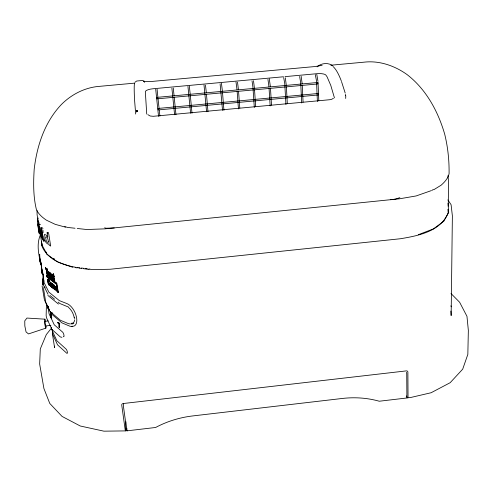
<?xml version="1.0" encoding="UTF-8"?>
<svg xmlns="http://www.w3.org/2000/svg" width="493" height="493" viewBox="0 0 493 493"><rect width="100%" height="100%" fill="white"/><g stroke="black" fill="none" stroke-linecap="round" stroke-linejoin="round"><path stroke-width="0.74" d="M54.581 346.117L54.569 347.577L52.363 333.49L52.4 329.718M50.354 273.874C49.645 273.442 51.74 275.686 50.545 273.763M50.89 284.079C51.642 282.779 49.75 283.333 50.483 283.099C51.629 284.288 49.226 283.913 50.298 285.57A1.306 0.407 72.6 0 0 50.477 286.076A1.232 0.382 72.6 0 0 50.804 286.63L51.321 286.538L51.457 287.074C52.529 287.807 51.697 281.922 50.113 282.193M448.26 206.166L448.544 181.954L448.008 175.551M41.954 271.976L42.306 273.664L41.874 271.255L42.269 272.185L41.991 272.728L41.652 271.298L42.028 272.099M54.218 286.088L54.723 288.602M42.102 271.409L41.942 271.316M46.459 303.688L46.145 315.619L46.49 317.683L51.66 328.93M57.046 290.42L56.578 289.878L57.046 290.42C56.35 293.452 53.953 285.065 56.073 286.809C58.186 294.346 56.794 284.701 55.481 286.815M52.381 284.658L52.628 288.004L52.203 287.666L51.469 283.167L52.079 283.413L51.975 284.134L51.469 283.167M71.873 326.243A12.405 6.477 64.4 0 0 76.44 316.937A12.405 6.477 64.4 0 0 67.079 303.651L59.394 300.644L48.881 292.152L43.846 282.101L43.908 280.566M406.743 373.398L406.904 397.98L379.265 401.228C367.267 397.833 354.603 397.031 342.234 398.467L192.695 415.938C179.772 417.46 167.109 421.342 155.622 427.48L126.911 430.851L126.88 428.374M43.131 282.082L43.045 284.258L43.137 278.958M125.962 421.798L125.629 430.241A3.876 0.32 85.2 0 1 125.093 429.224L121.746 405.092A1.608 1.35 18.1 0 1 121.863 404.389L121.925 404.285A1.639 1.411 -3 0 1 123.176 403.533L406.312 370.89A1.596 1.356 -24.2 0 1 407.884 372.098L408.025 396.064A3.759 0.832 81.3 0 1 407.039 397.284L406.337 395.922M42.725 282.779L43.076 274.096M42.755 285.145L43.02 278.619M57.502 261.956L47.069 254.339L42.096 245.231L42.158 243.727M37.671 219.126L37.819 221.548C36.716 222.781 38.898 229.948 38.855 232.067L38.916 230.742M41.646 241.213L41.48 244.966C46.471 258.973 61.871 264.889 75.398 267.218M41.671 269.77L41.997 271.107L41.338 267.711L41.646 268.543M123.447 403.36L123.342 405.659L126.793 430.679M345.685 98.477L345.784 95.802M39.674 255.787L39.754 254.302M49.929 275.655L49.762 276.265C45.941 274.792 48.875 267.44 49.922 275.119M48.098 272.044C48.961 270.737 50.169 275.273 49.553 276.333M47.759 279.556C48.074 277.282 50.526 281.873 48.98 281.478L48.24 280.012M42.38 273.455L41.96 272.302M156.959 97.984L156.903 97.374L157.057 98.853L317.825 83.952L317.856 83.077L317.665 82.491L157.674 97.306M50.73 314.941L50.773 313.838L51.352 315.612L50.656 314.633L50.742 315.6C51.864 315.033 52.036 320.592 51.204 317.369M50.742 315.6L51.494 318.577L50.471 313.856L51.112 315.668M57.237 290.858C56.516 291.899 55.764 289.354 55.684 288.713M45.707 325.756L45.14 324.141L45.048 321.362L48.148 320.925M51.975 284.134C53.429 282.933 53.213 288.824 53.885 288.762C53.608 288.3 53.527 282.92 52.184 284.073M41.652 266.38L41.665 266.892M59.129 324.548L59.296 323.956L57.854 322.453L57.977 323.248L59.296 323.956M59.061 324.024L58.803 326.181L59.351 327.414L59.715 323.556L58.088 322.385M51.512 317.757L51.143 316.038L51.463 317.702M51.272 317.812L50.816 315.483M40.58 234.495C33.777 249.427 43.538 266.738 43.846 282.101M40.192 261.758L40.303 262.738L40.574 262.159M134.953 82.276L136.69 81.018L142.711 80.47L144.683 81.388M51.457 328.11L46.305 334.599L40.297 348.952L39.656 364.025L43.908 388.502L49.768 403.434L62.056 416.412L80.285 426.007L103.918 431.172L125.481 430.9M317.104 66.857C321.288 62.993 328.936 62.118 333.28 66.352M53.484 273.874L53.096 275.223L52.954 274.318L53.484 273.874L54.039 275.716C54.84 277.257 53.121 276.265 54.199 276.684M48.357 279.962L49.004 283.962A1.122 0.351 72.7 0 0 49.392 284.307L49.516 283.327L49.183 284.369A1.122 0.351 72.7 0 1 48.795 284.023C47.692 282.816 47.895 277.812 49.189 281.411L49.583 281.46M53.145 259.478L54.212 258.375M51.457 286.643L51.13 286.673M322.108 65.347L315.274 66.518L152.238 81.413L143.469 81.573L144.492 81.721L143.839 81.536L144.708 82.245M333.447 98.273L331.641 99.321L329.799 99.709L153.286 116.299L150.211 116.009L147.832 114.635M431.923 190.403L433.181 189.559M433.723 189.762L441.118 185.208C444.661 182.071 447.884 178.565 449.074 173.856C449.283 160.496 447.89 147.197 444.704 134.207C438.061 111.301 426.143 89.27 406.971 74.511C394.616 65.686 379.16 60.325 363.877 62.192L330.834 65.212M399.841 197.687L395.324 199.123L390.776 199.739M40.303 262.738L40.327 261.9M126.911 430.851L127.262 430.691M418.31 234.711L433.464 228.881L443.829 221.184L448.71 212.36L448.001 203.178M431.209 190.649L416.166 195.937L399.687 198.771L104.886 228.857L86.842 229.522L77.235 228.481M45.818 328.159L28.514 333.921L26.061 331.949L24.829 325.922L24.761 320.881L26.949 318.059L44.888 319.174M57.619 291.955L58.266 292.238L57.619 291.955L56.824 285.613L57.262 285.958L58.266 292.238M52.628 288.004C51.623 279.728 52.757 287.456 53.885 288.762M54.846 288.257L55.518 288.725L55.29 289.878L54.057 287.733L53.971 284.936L55.228 287.043L54.624 286.994C53.472 283.802 54.464 290.568 54.846 288.257L55.308 288.793C54.39 293.606 52.048 279.864 55.019 287.111M55.758 288.165L56.621 288.615L55.758 288.165L55.795 287.327L56.405 288.682M56.578 289.878C56.381 291.683 54.902 286.482 57.17 289.687M56.812 284.547L56.837 283.272L46.706 275.655L46.903 276.838L56.812 284.547L56.621 283.339L46.706 275.655M51.457 287.074L52.085 287.339M56.615 285.681L57.262 285.958M52.203 287.666L52.837 287.937M54.624 286.994L55.228 287.043M49.306 283.395L50.009 284.054L49.984 285.114A2.021 0.629 72.7 0 1 49.719 285.453L49.214 285.114M54.322 279.001L54.587 280.307L53.275 273.935M54.242 279.328L54.612 279.278M51.876 287.407C52.85 286.679 48.795 278.718 50.502 283.37M53.312 275.162L52.899 275.076L53.977 279.149M51.629 274.299A1.356 0.431 72.8 0 1 51.747 274.059C52.498 273.948 53.62 276.308 52.449 275.883C50.773 273.652 53.792 277.879 53.238 278.847A1.608 0.505 72.8 0 1 53.004 279.149L52.27 278.502A1.658 0.524 72.8 0 1 51.901 277.695L51.919 276.955L52.991 278.126L52.122 276.394M51.71 277.017L52.32 277.103M51.315 277.842L51.95 278.107L51.18 277.306L50.656 277.411A1.245 0.388 72.8 0 1 50.329 276.863A1.319 0.413 72.8 0 1 50.15 276.345L50.009 274.946L50.958 274.749M52.825 275.981L52.326 274.681L51.531 274.12A1.356 0.431 72.8 0 0 51.401 274.564L51.79 276.24L52.942 277.565M52.11 277.165L52.572 278.151L53.016 277.83M47.507 274.909L46.662 269.733L47.525 270.164L47.353 269.104L45.399 267.847L45.572 268.901L46.225 269.4L47.069 274.57L47.507 274.909L46.872 269.671M46.903 276.838L57.028 284.479M52.449 275.883L53.034 275.914M53.053 276.037L53.466 276.123M47.069 274.57L47.722 274.841M51.734 278.169C52.726 277.448 48.622 269.381 50.354 274.114M46.225 269.4L47.279 274.502M45.399 267.847L47.353 269.104M45.572 268.901L46.434 269.332M57.854 322.453L59.715 323.556M58.895 327.075L59.591 327.34M47.106 232.745L48.721 233.824L50.68 246.069L49.183 245.033L48.98 243.739L48.283 244.257C44.949 242.907 42.99 237.552 44.53 234.428L46.36 235.143L47.815 237.158L47.106 232.745L48.591 232.357M43.612 241.102L42.188 232.363L41.48 231.131L42.897 239.844L43.612 241.102L45.103 240.744M42.336 227.489L40.937 227.803L41.283 229.948L41.997 231.174L43.39 230.847M42.188 232.363L43.581 232.037M40.937 227.803L41.646 229.023L43.039 228.697M50.915 315.391L51.352 315.612M43.803 287.265L44.82 287.037M44.031 287.733L45.054 287.505M42.478 274.361C43.273 276.363 41.042 267.298 42.225 270.922L42.213 270.466L42.416 273.387M42.127 270.3L41.757 270.004M41.541 270.602L41.776 271.156L41.455 269.813L41.757 270.552M42.386 270.984L41.997 270.515L42.287 271.92M41.843 271.6L42.373 272.82M40.309 261.506L40.765 262.011L40.223 260.705L41.172 264.556L40.235 259.688L40.525 262.029M40.297 263.071L40.672 263.391L39.292 257.007M40.734 263.213L41.141 263.73M39.693 223.039L38.281 223.298L39.064 224.623L40.481 224.346M41.665 267.089C41.56 270.799 41.048 264.994 41.622 267.828M40.672 263.391L39.668 255.608M39.36 256.576L39.73 256.835L39.36 256.576L40.457 263.435M45.596 326.009L50.908 325.306M407.538 397.839L410.922 397.438L431.104 392.742L450.171 382.697L462.693 369.165L467.839 354.393L468.35 330.39L466.963 316.315L459.63 302.258L451.003 293.508M51.099 284.011L50.366 284.122L50.508 285.502A1.306 0.407 72.6 0 0 50.687 286.014A1.232 0.382 72.6 0 0 51.013 286.562M158.857 108.374L318.127 93.497L318.312 94.089L318.281 94.952L158.247 109.921L158.093 108.448M283.475 76.772L152.941 88.771A7.783 2.292 -5.5 0 0 145.33 91.76L146.735 114.068M285.003 76.637L316.999 73.691A7.697 2.237 -2.4 0 1 325.922 75.133L327.069 76.809L330.785 85.425L334.439 97.879M54.803 280.24L53.866 279.556L53.256 276.191M114.271 227.963L105.97 228.234L104.627 227.797M61.958 337.329L60.337 336.947L51.919 329.453M70.357 323.987L68.533 323.679L60.411 320.277L49.738 311.219L45.917 303.257L43.495 288.368M72.305 326.606L69.895 326.206L61.871 322.835L51.284 313.825M75.016 228.241L67.621 227.439L64.694 226.552M76.883 267.416L79.854 267.798M81.333 267.995L83.563 268.284M85.042 268.475L87.273 268.765M88.752 268.956L90.237 269.147M75.109 267.613L77.327 267.902M78.812 268.093L81.77 268.482M83.255 268.673L89.178 269.443M90.657 269.64L110.167 269.252L400.402 238.741C418.07 235.82 440.73 231.457 448.186 212.816L447.915 209.254M50.816 274.767L50.286 274.755L50.194 275.359M65.538 227.187L55.173 224.327L46.41 220.174C42.33 217.413 38.565 214.209 36.433 209.673C33.197 196.485 33.351 182.774 34.19 169.302C36.92 145.712 44.758 121.956 61.422 104.473C71.614 94.268 85.264 87.304 99.74 86.324L134.731 83.126A105.095 3.704 84 0 0 134.558 99.925L135.692 114.056M58.199 262.202L72.89 267.323M51.062 276.746L50.711 275.519L51.186 276.203M52.498 284.479L53.454 288.423M49.602 276.326L48.708 275.149L48.104 272.555M68.552 307.09L59.856 303.528L58.106 302.104M54.661 280.252L54.193 279.771M55.869 288.898L56.954 289.755M53.244 288.491L53.675 288.83M46.009 302.949L44.475 300.237L42.096 285.977M49.929 295.461L54.6 299.257M47.883 295.449L58.451 304.076M51.599 312.359L52.745 313.332M52.769 278.816L53.219 279.087A1.608 0.511 72.8 0 0 53.454 278.779C54.218 277.781 51.106 274.539 52.492 275.322M68.718 307.57C71.67 310.22 73.562 313.949 74.246 317.837M54.427 285.983L54.84 286.926M49.725 273.689L50.138 274.182M49.879 282.939L50.292 283.438M45.109 321.319L45.288 321.707M49.516 283.327L50.009 284.054M447.86 199.893L451.089 204.712L452.377 215.86L451.15 315.582L450.867 311.058M49.004 284.825L47.759 280.061M406.534 372.314L406.731 372.936M42.934 284.042L47.987 294.235M46.404 303.645L49.59 310.288M50.224 311.619L51.18 313.61M315.286 74.665L316.475 80.606L317.393 101.49M52.363 333.49L57.521 344.804L66.629 353.117A2.366 0.721 71.4 0 0 67.35 352.014A2.366 0.721 71.4 0 0 65.963 348.982L56.855 340.731L51.703 329.509L51.327 327.247M40.642 262.171L41.042 263.083M40.426 262.214L40.82 263.126L40.05 259.737L40.956 264.599L40.925 263.773M52.005 276.172L51.722 275.347M51.223 317.763L50.896 316.093L51.007 316.549M283.678 77.574L284.751 83.539L285.934 104.442M450.898 305.82L451.261 306.788M316.783 74.363L317.985 81.407M299.645 76.452L300.705 82.953L301.685 102.963M341.483 81.474L345.205 93.066M49.374 281.521C46.995 274.607 46.964 284.313 49.51 285.521A2.021 0.629 72.7 0 0 49.775 285.182L49.799 284.116M269.277 78.732L270.392 86.756M267.939 79.367L268.968 86.786M301.149 76.292L302.191 83.81M235.987 81.955L237.022 89.738M42.503 271.877L42.373 271.47L42.86 274.693M51.919 276.955L52.116 277.633A1.658 0.524 72.8 0 0 52.486 278.434M51.525 277.781L51.389 277.239L50.871 277.349A1.245 0.394 72.8 0 1 50.539 276.795A1.319 0.413 72.8 0 1 50.36 276.283L50.237 275.71M51.531 286.476L51.666 287.006M285.299 77.752L286.31 85.283M252.028 80.834L252.946 87.372L254.314 107.419M39.064 224.623L42.503 239.148L41.689 237.725L40.925 234.452L39.446 231.913L39.576 234.076L38.824 232.788L38.281 223.298M42.151 272.524L41.283 268.858L42.182 273.67L42.151 272.863M253.482 80.679L254.431 88.235M56.621 288.615L56.005 287.259L55.968 288.103M56.079 288.83L56.707 290.272L56.794 289.81M51.155 315.329L50.952 314.626L50.982 315.545M221.419 83.132L222.405 91.199M220.094 83.773L222.546 110.401M203.997 84.901L206.592 111.745M237.515 82.146L238.439 89.714M51.771 277.436C52.147 276.752 50.483 270.965 49.935 273.621M40.765 262.011L40.475 260.698L40.531 261.463M54.113 279.069L53.688 276.524M41.751 271.101L41.467 268.796L42.269 272.185M41.541 265.314L41.634 267.366M39.532 254.333L39.711 255.405M41.56 267.681L41.658 268.291M41.979 269.954L42.7 274.318M47.815 306.061L49.115 313.899L54.236 324.776L62.58 332.085A2.52 0.776 71.7 0 1 63.961 335.215A2.52 0.776 71.7 0 1 63.301 336.553M39.508 256.865L40.518 263.022M41.338 267.711L41.634 270.028M38.688 224.432L37.092 214.695L37.03 210.597M40.278 234.163L42.096 245.231M37.899 220.531L38.127 221.936M45.609 267.785L45.781 268.839M46.915 275.587L47.112 276.776M38.442 227.858L38.682 229.3M59.48 323.63L59.351 327.414M51.679 283.099L52.412 287.598M46.607 253.944L46.311 252.096M41.646 229.023L41.997 231.174M47.143 269.172L47.316 270.232M57.052 286.026L58.057 292.306M56.824 285.613L57.829 291.887M53.115 275.008L53.269 275.969M38.207 226.416L37.918 224.549M40.062 260.822L40.173 261.5M187.944 86.374L190.612 113.242M205.47 85.098L206.327 92.69M189.318 86.084L190.212 94.181M55.586 288.159L55.475 287.185M48.055 307.287L47.957 306.436L48.086 306.985M173.271 88.056L174.06 95.673M171.897 88.204L174.596 114.752M47.71 306.473L48.129 308.772L48.154 308.427M158.543 116.379L155.696 89.178M158.031 98.594L159.085 108.503M159.251 110.031L159.905 116.132M157.865 97.066L157.094 89.215M174.214 97.201L175.97 114.74M190.36 95.704L191.999 113.236M47.778 306.467L48.369 308.735L48.394 308.39M206.462 94.212L207.984 111.732M222.528 92.733L223.945 110.389M38.053 217.924L38.103 218.596M238.55 91.248L239.795 108.127M237.139 91.273L238.452 108.91M254.536 89.769L255.676 106.636M270.484 88.29L271.514 105.151M269.061 88.315L270.146 105.927M55.062 288.189L55.08 288.559M286.396 86.817L287.314 103.666M302.264 85.344L303.072 102.18M318.034 82.343L318.798 100.708M345.353 94.416L345.365 95.759M73.839 323.174A9.848 5.146 64.4 0 1 71.251 323.895M74.665 319.815A9.17 4.788 64.4 0 1 71.084 323.272M74.579 317.141A9.17 4.788 64.4 0 1 74.714 318.533M46.059 326.126A4.529 0.518 83.6 0 1 45.356 326.945A4.529 0.518 83.6 0 1 44.641 320.056A4.529 0.518 83.6 0 1 45.596 321.652M333.588 67.073A103.567 18.728 84.7 0 1 341.248 80.778M49.269 274.811C48.363 276.992 47.889 268.414 49.269 274.811M49.479 274.749C48.579 276.93 48.098 268.346 49.479 274.749M48.468 241.712L48.314 242.365L47.482 242.402L46.256 240.75L45.572 237.453L46.077 236.622L47.642 238.131L48.468 241.712M50.995 276.524C50.076 277.288 50.717 274.022 50.995 276.524M51.136 285.767C50.224 286.495 50.865 283.296 51.136 285.767M51.346 285.7C50.434 286.427 51.075 283.228 51.346 285.7M137.374 110.506L136.253 110.9L137.374 110.506M137.473 111.48L136.351 111.843L137.473 111.48M40.352 232.03L39.348 230.305L39.12 226.737L40.352 232.03"/></g></svg>
